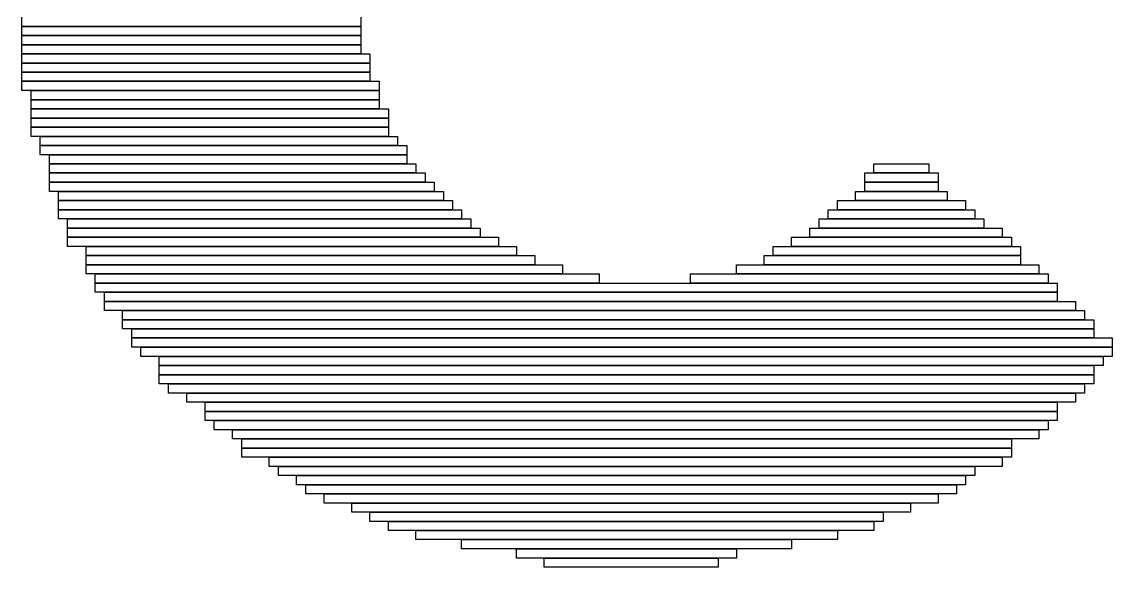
# Model space of a CAD drawing. Header units: inches. Extents: x -3 to 5381, y -57 to 5355.
# Drawn here: x 11.685 to 13.487, y -8.875 to -7.974 of the extents above; entities that cross this region are included whole.
import ezdxf

# ---------------------------------------------------------------- set-up
doc = ezdxf.new("R2010")
doc.units = ezdxf.units.IN
doc.layers.add('Top Overlay', color=2, linetype='Continuous')

msp = doc.modelspace()

# ---------------------------------------------------------------- linework, layer by layer
at = {"layer": 'Top Overlay'}
for p, q in [((11.6849, -7.9814), (11.6849, -7.9662)), ((12.2452, -7.9662), (12.2452, -7.9814)), ((12.2452, -7.9814), (11.6849, -7.9814)), ((11.6849, -7.9964), (11.6849, -7.9814)), ((11.6849, -7.9814), (12.2452, -7.9814)), ((12.2452, -7.9964), (11.6849, -7.9964)), ((11.6849, -8.0117), (11.6849, -7.9964)), ((11.6849, -7.9964), (12.2452, -7.9964)), ((12.2452, -7.9814), (12.2452, -7.9964)), ((12.2452, -7.9964), (12.2452, -8.0117)), ((12.2452, -8.0117), (11.6849, -8.0117)), ((11.6849, -8.0269), (11.6849, -8.0117)), ((11.6849, -8.0117), (12.2452, -8.0117)), ((12.2452, -8.0117), (12.2452, -8.0269)), ((12.2452, -8.0269), (11.6849, -8.0269)), ((11.6849, -8.0419), (11.6849, -8.0269)), ((11.6849, -8.0269), (12.2602, -8.0269)), ((12.2602, -8.0269), (12.2602, -8.0419)), ((12.2602, -8.0419), (11.6849, -8.0419)), ((11.6849, -8.0571), (11.6849, -8.0419)), ((11.6849, -8.0419), (12.2602, -8.0419)), ((12.2602, -8.0419), (12.2602, -8.0571)), ((12.2602, -8.0571), (11.6849, -8.0571)), ((11.6849, -8.0721), (11.6849, -8.0571)), ((11.6849, -8.0571), (12.2602, -8.0571)), ((12.2602, -8.0571), (12.2602, -8.0721)), ((12.2602, -8.0721), (11.6849, -8.0721)), ((11.6849, -8.0874), (11.6849, -8.0721)), ((11.6849, -8.0721), (12.2754, -8.0721)), ((12.2754, -8.0874), (11.6849, -8.0874)), ((11.7001, -8.1026), (11.7001, -8.0874)), ((11.7001, -8.0874), (12.2754, -8.0874)), ((12.2754, -8.0721), (12.2754, -8.0874)), ((12.2754, -8.0874), (12.2754, -8.1026)), ((12.2754, -8.1026), (11.7001, -8.1026)), ((11.7001, -8.1176), (11.7001, -8.1026)), ((11.7001, -8.1026), (12.2754, -8.1026)), ((12.2754, -8.1026), (12.2754, -8.1176)), ((12.2754, -8.1176), (11.7001, -8.1176)), ((11.7001, -8.1328), (11.7001, -8.1176)), ((11.7001, -8.1176), (12.2907, -8.1176)), ((12.2907, -8.1176), (12.2907, -8.1328)), ((12.2907, -8.1328), (11.7001, -8.1328)), ((11.7001, -8.1478), (11.7001, -8.1328)), ((11.7001, -8.1328), (12.2907, -8.1328)), ((12.2907, -8.1328), (12.2907, -8.1478)), ((12.2907, -8.1478), (11.7001, -8.1478)), ((11.7001, -8.1631), (11.7001, -8.1478)), ((11.7001, -8.1478), (12.2907, -8.1478)), ((12.2907, -8.1478), (12.2907, -8.1631)), ((12.2907, -8.1631), (11.7001, -8.1631)), ((11.7154, -8.1783), (11.7154, -8.1631)), ((11.7154, -8.1631), (12.3057, -8.1631)), ((12.3057, -8.1783), (11.7154, -8.1783)), ((11.7154, -8.1933), (11.7154, -8.1783)), ((11.7154, -8.1783), (12.3209, -8.1783)), ((12.3057, -8.1631), (12.3057, -8.1783)), ((12.3209, -8.1783), (12.3209, -8.1933)), ((12.3209, -8.1933), (11.7154, -8.1933)), ((11.7304, -8.2085), (11.7304, -8.1933)), ((11.7304, -8.1933), (12.3209, -8.1933)), ((12.3209, -8.1933), (12.3209, -8.2085)), ((11.7304, -8.2235), (11.7304, -8.2085)), ((11.7304, -8.2085), (12.3359, -8.2085)), ((12.3209, -8.2085), (11.7304, -8.2085)), ((12.3359, -8.2085), (12.3359, -8.2235)), ((13.0928, -8.2235), (13.0928, -8.2085)), ((13.0928, -8.2085), (13.1837, -8.2085)), ((13.1837, -8.2085), (13.1837, -8.2235)), ((12.3359, -8.2235), (11.7304, -8.2235)), ((11.7304, -8.2387), (11.7304, -8.2235)), ((11.7304, -8.2235), (12.3511, -8.2235)), ((12.3511, -8.2235), (12.3511, -8.2387)), ((13.0778, -8.2387), (13.0778, -8.2235)), ((13.0778, -8.2235), (13.199, -8.2235)), ((13.1837, -8.2235), (13.0928, -8.2235)), ((13.199, -8.2235), (13.199, -8.2387)), ((12.3511, -8.2387), (11.7304, -8.2387)), ((11.7304, -8.254), (11.7304, -8.2387)), ((11.7304, -8.2387), (12.3664, -8.2387)), ((12.3664, -8.2387), (12.3664, -8.254)), ((13.199, -8.2387), (13.0778, -8.2387)), ((13.0778, -8.254), (13.0778, -8.2387)), ((13.0778, -8.2387), (13.199, -8.2387)), ((13.199, -8.2387), (13.199, -8.254)), ((12.3664, -8.254), (11.7304, -8.254)), ((11.7456, -8.269), (11.7456, -8.254)), ((11.7456, -8.254), (12.3814, -8.254)), ((12.3814, -8.269), (11.7456, -8.269)), ((11.7456, -8.2842), (11.7456, -8.269)), ((11.7456, -8.269), (12.3966, -8.269)), ((12.3814, -8.254), (12.3814, -8.269)), ((12.3966, -8.269), (12.3966, -8.2842)), ((13.0324, -8.2842), (13.0324, -8.269)), ((13.0324, -8.269), (13.2442, -8.269)), ((13.0626, -8.269), (13.0626, -8.254)), ((13.0626, -8.254), (13.214, -8.254)), ((13.214, -8.269), (13.0626, -8.269)), ((13.199, -8.254), (13.0778, -8.254)), ((13.214, -8.254), (13.214, -8.269)), ((13.2442, -8.269), (13.2442, -8.2842)), ((12.3966, -8.2842), (11.7456, -8.2842)), ((11.7456, -8.2992), (11.7456, -8.2842)), ((11.7456, -8.2842), (12.4116, -8.2842)), ((12.4116, -8.2842), (12.4116, -8.2992)), ((13.0171, -8.2992), (13.0171, -8.2842)), ((13.0171, -8.2842), (13.2594, -8.2842)), ((13.2442, -8.2842), (13.0324, -8.2842)), ((13.2594, -8.2842), (13.2594, -8.2992)), ((12.4116, -8.2992), (11.7456, -8.2992)), ((11.7606, -8.3144), (11.7606, -8.2992)), ((11.7606, -8.2992), (12.4268, -8.2992)), ((12.4268, -8.2992), (12.4268, -8.3144)), ((13.0021, -8.3144), (13.0021, -8.2992)), ((13.0021, -8.2992), (13.2747, -8.2992)), ((13.2594, -8.2992), (13.0171, -8.2992)), ((13.2747, -8.2992), (13.2747, -8.3144)), ((12.4268, -8.3144), (11.7606, -8.3144)), ((11.7606, -8.3297), (11.7606, -8.3144)), ((11.7606, -8.3144), (12.4421, -8.3144)), ((12.4421, -8.3144), (12.4421, -8.3297)), ((12.9869, -8.3297), (12.9869, -8.3144)), ((12.9869, -8.3144), (13.3049, -8.3144)), ((13.2747, -8.3144), (13.0021, -8.3144)), ((13.3049, -8.3144), (13.3049, -8.3297)), ((12.4421, -8.3297), (11.7606, -8.3297)), ((11.7606, -8.3447), (11.7606, -8.3297)), ((11.7606, -8.3297), (12.4723, -8.3297)), ((12.4723, -8.3297), (12.4723, -8.3447)), ((12.9567, -8.3447), (12.9567, -8.3297)), ((12.9567, -8.3297), (13.3199, -8.3297)), ((13.3049, -8.3297), (12.9869, -8.3297)), ((13.3199, -8.3297), (13.3199, -8.3447)), ((12.4723, -8.3447), (11.7606, -8.3447)), ((11.7911, -8.3599), (11.7911, -8.3447)), ((11.7911, -8.3447), (12.5025, -8.3447)), ((12.5025, -8.3447), (12.5025, -8.3599)), ((12.9264, -8.3599), (12.9264, -8.3447)), ((12.9264, -8.3447), (13.3351, -8.3447)), ((13.3199, -8.3447), (12.9567, -8.3447)), ((13.3351, -8.3447), (13.3351, -8.3599)), ((12.5025, -8.3599), (11.7911, -8.3599)), ((11.7911, -8.3749), (11.7911, -8.3599)), ((11.7911, -8.3599), (12.5327, -8.3599)), ((12.5327, -8.3749), (11.7911, -8.3749)), ((11.7911, -8.3901), (11.7911, -8.3749)), ((11.7911, -8.3749), (12.5782, -8.3749)), ((12.5327, -8.3599), (12.5327, -8.3749)), ((12.5782, -8.3749), (12.5782, -8.3901)), ((12.8657, -8.3901), (12.8657, -8.3749)), ((12.8657, -8.3749), (13.3654, -8.3749)), ((12.9112, -8.3749), (12.9112, -8.3599)), ((12.9112, -8.3599), (13.3351, -8.3599)), ((13.3351, -8.3749), (12.9112, -8.3749)), ((13.3351, -8.3599), (12.9264, -8.3599)), ((13.3351, -8.3599), (13.3351, -8.3749)), ((13.3654, -8.3749), (13.3654, -8.3901)), ((12.5782, -8.3901), (11.7911, -8.3901)), ((11.806, -8.4054), (11.806, -8.3901)), ((11.806, -8.3901), (12.6387, -8.3901)), ((12.6387, -8.3901), (12.6387, -8.4054)), ((12.79, -8.4054), (12.79, -8.3901)), ((12.79, -8.3901), (13.3806, -8.3901)), ((13.3654, -8.3901), (12.8657, -8.3901)), ((13.3806, -8.3901), (13.3806, -8.4054)), ((12.6387, -8.4054), (11.806, -8.4054)), ((11.806, -8.4204), (11.806, -8.4054)), ((11.806, -8.4054), (13.3958, -8.4054)), ((13.3806, -8.4054), (12.79, -8.4054)), ((13.3958, -8.4054), (13.3958, -8.4204)), ((13.3958, -8.4204), (11.806, -8.4204)), ((11.8213, -8.4356), (11.8213, -8.4204)), ((11.8213, -8.4204), (13.3958, -8.4204)), ((13.3958, -8.4204), (13.3958, -8.4356)), ((13.3958, -8.4356), (11.8213, -8.4356)), ((11.8213, -8.4506), (11.8213, -8.4356)), ((11.8213, -8.4356), (13.4261, -8.4356)), ((13.4261, -8.4356), (13.4261, -8.4506)), ((13.4261, -8.4506), (11.8213, -8.4506)), ((11.8515, -8.4658), (11.8515, -8.4506)), ((11.8515, -8.4506), (13.441, -8.4506)), ((13.441, -8.4658), (11.8515, -8.4658)), ((11.8515, -8.4811), (11.8515, -8.4658)), ((11.8515, -8.4658), (13.4563, -8.4658)), ((13.441, -8.4506), (13.441, -8.4658)), ((13.4563, -8.4658), (13.4563, -8.4811)), ((13.4563, -8.4811), (11.8515, -8.4811)), ((11.8668, -8.496), (11.8668, -8.4811)), ((11.8668, -8.4811), (13.4563, -8.4811)), ((13.4563, -8.4811), (13.4563, -8.496)), ((13.4563, -8.496), (11.8668, -8.496)), ((11.8668, -8.5113), (11.8668, -8.496)), ((11.8668, -8.496), (13.4865, -8.496)), ((13.4865, -8.496), (13.4865, -8.5113)), ((13.4865, -8.5113), (11.8668, -8.5113)), ((11.8817, -8.5263), (11.8817, -8.5113)), ((11.8817, -8.5113), (13.4865, -8.5113)), ((13.4865, -8.5113), (13.4865, -8.5263)), ((13.4865, -8.5263), (11.8817, -8.5263)), ((11.912, -8.5415), (11.912, -8.5263)), ((11.912, -8.5263), (13.4715, -8.5263)), ((13.4715, -8.5263), (13.4715, -8.5415)), ((13.4715, -8.5415), (11.912, -8.5415)), ((11.912, -8.5568), (11.912, -8.5415)), ((11.912, -8.5415), (13.4563, -8.5415)), ((13.4563, -8.5568), (11.912, -8.5568)), ((11.912, -8.5717), (11.912, -8.5568)), ((11.912, -8.5568), (13.4563, -8.5568)), ((13.4563, -8.5415), (13.4563, -8.5568)), ((13.4563, -8.5568), (13.4563, -8.5717)), ((13.4563, -8.5717), (11.912, -8.5717)), ((11.9272, -8.587), (11.9272, -8.5717)), ((11.9272, -8.5717), (13.441, -8.5717)), ((13.441, -8.5717), (13.441, -8.587)), ((13.441, -8.587), (11.9272, -8.587)), ((11.9574, -8.602), (11.9574, -8.587)), ((11.9574, -8.587), (13.4261, -8.587)), ((13.4261, -8.587), (13.4261, -8.602)), ((13.4261, -8.602), (11.9574, -8.602)), ((11.9877, -8.6172), (11.9877, -8.602)), ((11.9877, -8.602), (13.3958, -8.602)), ((13.3958, -8.602), (13.3958, -8.6172)), ((13.3958, -8.6172), (11.9877, -8.6172)), ((11.9877, -8.6324), (11.9877, -8.6172)), ((11.9877, -8.6172), (13.3958, -8.6172)), ((13.3958, -8.6172), (13.3958, -8.6324)), ((13.3958, -8.6324), (11.9877, -8.6324)), ((12.0029, -8.6474), (12.0029, -8.6324)), ((12.0029, -8.6324), (13.3806, -8.6324)), ((13.3806, -8.6474), (12.0029, -8.6474)), ((12.0331, -8.6627), (12.0331, -8.6474)), ((12.0331, -8.6474), (13.3654, -8.6474)), ((13.3654, -8.6474), (13.3654, -8.6627)), ((13.3806, -8.6324), (13.3806, -8.6474)), ((13.3654, -8.6627), (12.0331, -8.6627)), ((12.0484, -8.6777), (12.0484, -8.6627)), ((12.0484, -8.6627), (13.3199, -8.6627)), ((13.3199, -8.6627), (13.3199, -8.6777)), ((13.3199, -8.6777), (12.0484, -8.6777)), ((12.0484, -8.6929), (12.0484, -8.6777)), ((12.0484, -8.6777), (13.3199, -8.6777)), ((13.3199, -8.6777), (13.3199, -8.6929)), ((13.3199, -8.6929), (12.0484, -8.6929)), ((12.0938, -8.7081), (12.0938, -8.6929)), ((12.0938, -8.6929), (13.3049, -8.6929)), ((13.3049, -8.6929), (13.3049, -8.7081)), ((13.3049, -8.7081), (12.0938, -8.7081)), ((12.1088, -8.7231), (12.1088, -8.7081)), ((12.1088, -8.7081), (13.2594, -8.7081)), ((13.2594, -8.7081), (13.2594, -8.7231)), ((13.2594, -8.7231), (12.1088, -8.7231)), ((12.139, -8.7384), (12.139, -8.7231)), ((12.139, -8.7231), (13.2442, -8.7231)), ((13.2442, -8.7231), (13.2442, -8.7384)), ((13.2442, -8.7384), (12.139, -8.7384)), ((12.1543, -8.7533), (12.1543, -8.7384)), ((12.1543, -8.7384), (13.2292, -8.7384)), ((13.2292, -8.7533), (12.1543, -8.7533)), ((12.1845, -8.7686), (12.1845, -8.7533)), ((12.1845, -8.7533), (13.199, -8.7533)), ((13.199, -8.7533), (13.199, -8.7686)), ((13.2292, -8.7384), (13.2292, -8.7533)), ((13.199, -8.7686), (12.1845, -8.7686)), ((12.23, -8.7838), (12.23, -8.7686)), ((12.23, -8.7686), (13.1535, -8.7686)), ((13.1535, -8.7686), (13.1535, -8.7838)), ((13.1535, -8.7838), (12.23, -8.7838)), ((12.2602, -8.7988), (12.2602, -8.7838)), ((12.2602, -8.7838), (13.1081, -8.7838)), ((13.1081, -8.7838), (13.1081, -8.7988)), ((13.1081, -8.7988), (12.2602, -8.7988)), ((12.2907, -8.8141), (12.2907, -8.7988)), ((12.2907, -8.7988), (13.0928, -8.7988)), ((13.0928, -8.7988), (13.0928, -8.8141)), ((13.0928, -8.8141), (12.2907, -8.8141)), ((12.3359, -8.829), (12.3359, -8.8141)), ((12.3359, -8.8141), (13.0324, -8.8141)), ((13.0324, -8.8141), (13.0324, -8.829)), ((13.0324, -8.829), (12.3359, -8.829)), ((12.4116, -8.8443), (12.4116, -8.829)), ((12.4116, -8.829), (12.9567, -8.829)), ((12.9567, -8.8443), (12.4116, -8.8443)), ((12.5025, -8.8595), (12.5025, -8.8443)), ((12.5025, -8.8443), (12.8657, -8.8443)), ((12.8657, -8.8443), (12.8657, -8.8595)), ((12.9567, -8.829), (12.9567, -8.8443)), ((12.8657, -8.8595), (12.5025, -8.8595)), ((12.548, -8.8745), (12.548, -8.8595)), ((12.548, -8.8595), (12.8355, -8.8595)), ((12.8355, -8.8595), (12.8355, -8.8745)), ((12.8355, -8.8745), (12.548, -8.8745))]:
    msp.add_line(p, q, dxfattribs=at)

doc.saveas('drawing.dxf')
